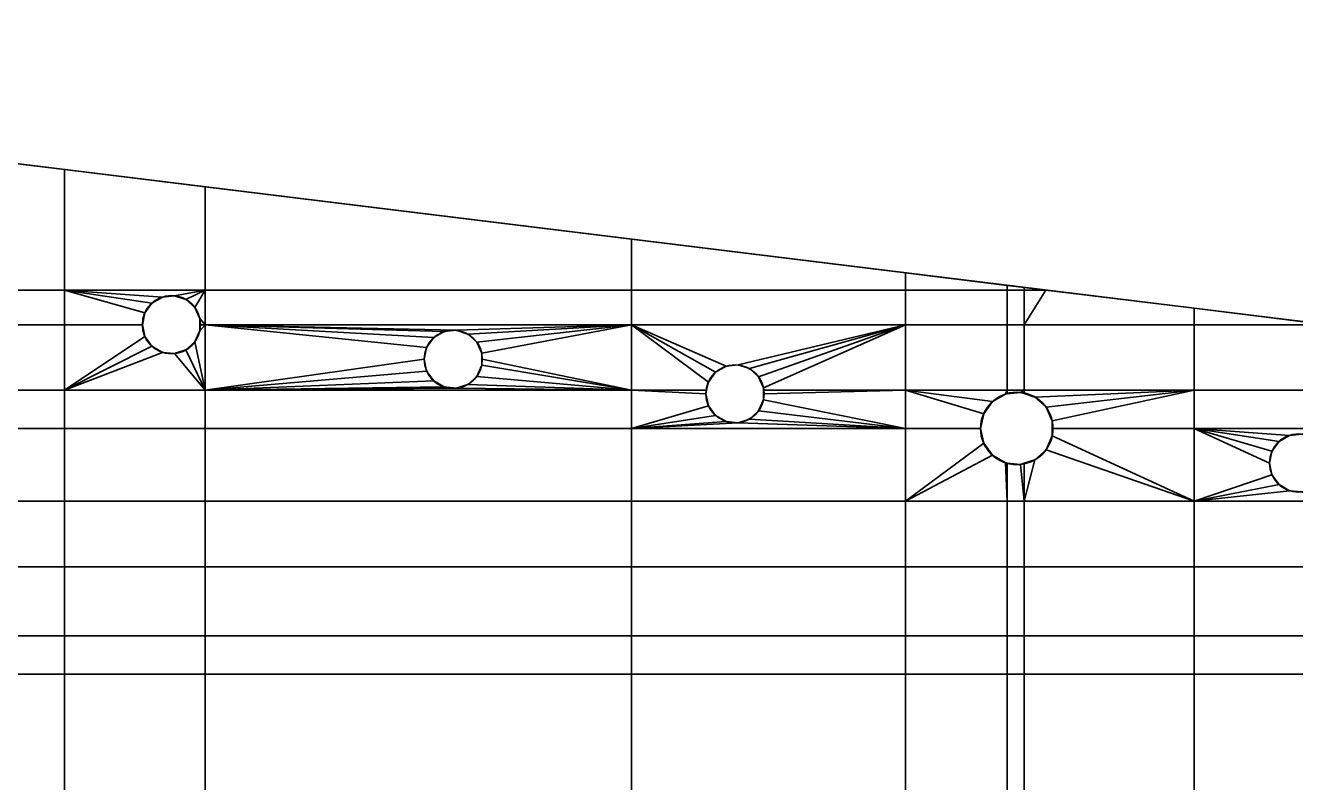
# Model space of a CAD drawing. Header units: millimetres. Extents: x 0 to 430, y 0 to 190.
# Drawn here: x 81.5 to 171, y 136.5 to 189.8 of the extents above; entities that cross this region are included whole.
import ezdxf

# ---------------------------------------------------------------- set-up
doc = ezdxf.new("R2010")
doc.units = ezdxf.units.MM
doc.layers.add('1', color=7, linetype='Continuous', true_color=0xffffff)

# ---------------------------------------------------------------- blocks, each defined once
blk = doc.blocks.new('UG_SURFACE_001')
at = {"layer": '1', "color": 252, "linetype": 'Continuous', "lineweight": 35}
for points in [[(74.371278, 180.868357, 3.5), (74.371278, 171.163097, 3.5), (84.296733, 171.163097, 3.5), (84.296733, 179.649666, 3.5)], [(84.296733, 179.649666, 1.5), (84.296733, 171.163097, 1.5), (74.371278, 171.163097, 1.5), (74.371278, 180.868357, 1.5)], [(74.371278, 180.868357, 3.5), (84.296733, 179.649666, 3.5), (84.296733, 179.649666, 1.5), (74.371278, 180.868357, 1.5)], [(84.296733, 179.649666, 3.5), (84.296733, 171.163097, 3.5), (94.200917, 171.163097, 3.5), (94.200917, 178.433582, 3.5)], [(94.200917, 178.433582, 1.5), (94.200917, 171.163097, 1.5), (84.296733, 171.163097, 1.5), (84.296733, 179.649666, 1.5)], [(84.296733, 179.649666, 3.5), (94.200917, 178.433582, 3.5), (94.200917, 178.433582, 1.5), (84.296733, 179.649666, 1.5)], [(94.200917, 178.433582, 3.5), (94.200917, 171.163097, 3.5), (124.23677, 171.163097, 3.5), (124.23677, 174.745649, 3.5)], [(124.23677, 174.745649, 1.5), (124.23677, 171.163097, 1.5), (94.200917, 171.163097, 1.5), (94.200917, 178.433582, 1.5)], [(94.200917, 178.433582, 3.5), (124.23677, 174.745649, 3.5), (124.23677, 174.745649, 1.5), (94.200917, 178.433582, 1.5)], [(124.23677, 174.745649, 3.5), (124.23677, 171.163097, 3.5), (143.535659, 171.163097, 3.5), (143.535659, 172.376037, 3.5)], [(143.535659, 172.376037, 1.5), (143.535659, 171.163097, 1.5), (124.23677, 171.163097, 1.5), (124.23677, 174.745649, 1.5)], [(124.23677, 174.745649, 3.5), (143.535659, 172.376037, 3.5), (143.535659, 172.376037, 1.5), (124.23677, 174.745649, 1.5)], [(143.535659, 172.376037, 3.5), (143.535659, 171.163097, 3.5), (150.690123, 171.163097, 3.5), (150.690123, 171.497583, 3.5)], [(150.690123, 171.497583, 1.5), (150.690123, 171.163097, 1.5), (143.535659, 171.163097, 1.5), (143.535659, 172.376037, 1.5)], [(143.535659, 172.376037, 3.5), (150.690123, 171.497583, 3.5), (150.690123, 171.497583, 1.5), (143.535659, 172.376037, 1.5)], [(84.296733, 171.163097, 3.5), (74.371278, 171.163097, 3.5), (74.371278, 168.725714, 3.5), (84.296733, 168.725714, 3.5)], [(84.296733, 168.725714, 1.5), (74.371278, 168.725714, 1.5), (74.371278, 171.163097, 1.5), (84.296733, 171.163097, 1.5)], [(84.296733, 171.163097, 3.5), (90.449981, 170.249164, 3.5), (91.188215, 170.675382, 3.5)], [(84.296733, 171.163097, 3.5), (89.94893, 169.559523, 3.5), (90.449981, 170.249164, 3.5)], [(84.296733, 171.163097, 3.5), (84.296733, 168.725714, 3.5), (89.771703, 168.725714, 3.5), (89.94893, 169.559523, 3.5)], [(91.188215, 170.675382, 3.5), (92.035986, 170.764476, 3.5), (94.200917, 171.163097, 3.5), (84.296733, 171.163097, 3.5)], [(84.296733, 171.163097, 1.5), (94.200917, 171.163097, 1.5), (92.035986, 170.764476, 1.5), (91.188215, 170.675382, 1.5)], [(91.188215, 170.675382, 1.5), (90.449981, 170.249164, 1.5), (84.296733, 171.163097, 1.5)], [(90.449981, 170.249164, 1.5), (89.94893, 169.559523, 1.5), (84.296733, 171.163097, 1.5)], [(89.94893, 169.559523, 1.5), (89.771703, 168.725714, 1.5), (84.296733, 168.725714, 1.5), (84.296733, 171.163097, 1.5)], [(94.200917, 171.163097, 3.5), (92.035986, 170.764476, 3.5), (92.846699, 170.501068, 3.5)], [(92.846699, 170.501068, 1.5), (92.035986, 170.764476, 1.5), (94.200917, 171.163097, 1.5)], [(92.846699, 170.501068, 3.5), (93.480185, 169.930667, 3.5), (94.200917, 171.163097, 3.5)], [(94.200917, 171.163097, 1.5), (93.480185, 169.930667, 1.5), (92.846699, 170.501068, 1.5)], [(94.200917, 168.725714, 3.5), (94.200917, 171.163097, 3.5), (93.480185, 169.930667, 3.5), (93.826905, 169.151932, 3.5)], [(93.826905, 169.151932, 1.5), (93.480185, 169.930667, 1.5), (94.200917, 171.163097, 1.5), (94.200917, 168.725714, 1.5)], [(124.23677, 171.163097, 3.5), (94.200917, 171.163097, 3.5), (94.200917, 168.725714, 3.5), (124.23677, 168.725714, 3.5)], [(124.23677, 168.725714, 1.5), (94.200917, 168.725714, 1.5), (94.200917, 171.163097, 1.5), (124.23677, 171.163097, 1.5)], [(143.535659, 171.163097, 3.5), (124.23677, 171.163097, 3.5), (124.23677, 168.725714, 3.5), (143.535659, 168.725714, 3.5)], [(143.535659, 168.725714, 1.5), (124.23677, 168.725714, 1.5), (124.23677, 171.163097, 1.5), (143.535659, 171.163097, 1.5)], [(150.690123, 171.163097, 3.5), (143.535659, 171.163097, 3.5), (143.535659, 168.725714, 3.5), (150.690123, 168.725714, 3.5)], [(150.690123, 168.725714, 1.5), (143.535659, 168.725714, 1.5), (143.535659, 171.163097, 1.5), (150.690123, 171.163097, 1.5)], [(150.690123, 171.497583, 3.5), (150.690123, 171.163097, 3.5), (151.889846, 171.163097, 3.5), (151.889846, 171.350271, 3.5)], [(151.889846, 171.350271, 1.5), (151.889846, 171.163097, 1.5), (150.690123, 171.163097, 1.5), (150.690123, 171.497583, 1.5)], [(150.690123, 171.497583, 3.5), (151.889846, 171.350271, 3.5), (151.889846, 171.350271, 1.5), (150.690123, 171.497583, 1.5)], [(151.889846, 171.163097, 3.5), (150.690123, 171.163097, 3.5), (150.690123, 168.725714, 3.5), (151.889846, 168.725714, 3.5)], [(151.889846, 168.725714, 1.5), (150.690123, 168.725714, 1.5), (150.690123, 171.163097, 1.5), (151.889846, 171.163097, 1.5)], [(151.889846, 171.350271, 3.5), (151.889846, 171.163097, 3.5), (153.414235, 171.163097, 3.5)], [(153.414235, 171.163097, 1.5), (151.889846, 171.163097, 1.5), (151.889846, 171.350271, 1.5)], [(151.889846, 171.350271, 3.5), (153.414235, 171.163097, 3.5), (153.414235, 171.163097, 1.5), (151.889846, 171.350271, 1.5)], [(151.889846, 168.725714, 3.5), (163.865298, 168.725714, 3.5), (163.865298, 169.879869, 3.5), (153.414235, 171.163097, 3.5)], [(153.414235, 171.163097, 3.5), (151.889846, 171.163097, 3.5), (151.889846, 168.725714, 3.5)], [(151.889846, 168.725714, 1.5), (151.889846, 171.163097, 1.5), (153.414235, 171.163097, 1.5)], [(153.414235, 171.163097, 1.5), (163.865298, 169.879869, 1.5), (163.865298, 168.725714, 1.5), (151.889846, 168.725714, 1.5)], [(153.414235, 171.163097, 3.5), (163.865298, 169.879869, 3.5), (163.865298, 169.879869, 1.5), (153.414235, 171.163097, 1.5)], [(90.449981, 170.249164, 1.5), (90.449981, 170.249164, 3.5), (89.94893, 169.559523, 3.5), (89.94893, 169.559523, 1.5)], [(91.188215, 170.675382, 1.5), (91.188215, 170.675382, 3.5), (90.449981, 170.249164, 3.5), (90.449981, 170.249164, 1.5)], [(92.035986, 170.764476, 1.5), (92.035986, 170.764476, 3.5), (91.188215, 170.675382, 3.5), (91.188215, 170.675382, 1.5)], [(92.846699, 170.501068, 1.5), (92.846699, 170.501068, 3.5), (92.035986, 170.764476, 3.5), (92.035986, 170.764476, 1.5)], [(93.480185, 169.930667, 1.5), (93.480185, 169.930667, 3.5), (92.846699, 170.501068, 3.5), (92.846699, 170.501068, 1.5)], [(89.94893, 169.559523, 1.5), (89.94893, 169.559523, 3.5), (89.771703, 168.725714, 3.5), (89.771703, 168.725714, 1.5)], [(93.826905, 169.151932, 1.5), (93.826905, 169.151932, 3.5), (93.480185, 169.930667, 3.5), (93.480185, 169.930667, 1.5)], [(93.826905, 169.151932, 3.5), (93.826905, 168.725714, 3.5), (94.200917, 168.725714, 3.5)], [(94.200917, 168.725714, 1.5), (93.871698, 168.725714, 1.5), (93.826905, 169.151932, 1.5)], [(93.871698, 168.725714, 1.5), (93.826905, 168.725714, 3.5), (93.826905, 169.151932, 3.5)], [(93.826905, 169.151932, 3.5), (93.826905, 169.151932, 1.5), (93.871698, 168.725714, 1.5)], [(163.865298, 169.879869, 3.5), (163.865298, 168.725714, 3.5), (173.265159, 168.725714, 3.5)], [(173.265159, 168.725714, 1.5), (163.865298, 168.725714, 1.5), (163.865298, 169.879869, 1.5)], [(163.865298, 169.879869, 3.5), (173.265159, 168.725714, 3.5), (173.265159, 168.725714, 1.5), (163.865298, 169.879869, 1.5)], [(84.296733, 168.725714, 3.5), (74.371278, 168.725714, 3.5), (74.371278, 164.100945, 3.5), (84.296733, 164.100945, 3.5)], [(84.296733, 164.100945, 1.5), (74.371278, 164.100945, 1.5), (74.371278, 168.725714, 1.5), (84.296733, 168.725714, 1.5)], [(89.94893, 167.891905, 3.5), (89.771703, 168.725714, 3.5), (84.296733, 168.725714, 3.5), (84.296733, 164.100945, 3.5)], [(84.296733, 164.100945, 1.5), (84.296733, 168.725714, 1.5), (89.771703, 168.725714, 1.5), (89.94893, 167.891905, 1.5)], [(89.771703, 168.725714, 1.5), (89.771703, 168.725714, 3.5), (89.94893, 167.891905, 3.5), (89.94893, 167.891905, 1.5)], [(94.200917, 164.100945, 3.5), (94.200917, 168.725714, 3.5), (93.826905, 168.299496, 3.5), (93.480185, 167.520747, 3.5)], [(94.200917, 168.725714, 1.5), (94.200917, 164.100945, 1.5), (93.480185, 167.520747, 1.5), (93.826905, 168.299496, 1.5)], [(93.480185, 167.520747, 1.5), (93.480185, 167.520747, 3.5), (93.826905, 168.299496, 3.5), (93.826905, 168.299496, 1.5)], [(94.200917, 168.725714, 3.5), (93.826905, 168.725714, 3.5), (93.826905, 168.299496, 3.5)], [(93.826905, 168.299496, 1.5), (93.871698, 168.725714, 1.5), (94.200917, 168.725714, 1.5)], [(93.871698, 168.725714, 1.5), (93.826905, 168.299496, 1.5), (93.826905, 168.299496, 3.5)], [(93.826905, 168.299496, 3.5), (93.826905, 168.725714, 3.5), (93.871698, 168.725714, 1.5)], [(94.200917, 168.725714, 3.5), (111.039139, 168.237999, 3.5), (111.886904, 168.327093, 3.5)], [(94.200917, 168.725714, 3.5), (110.300906, 167.811766, 3.5), (111.039139, 168.237999, 3.5)], [(94.200917, 168.725714, 3.5), (109.799854, 167.122141, 3.5), (110.300906, 167.811766, 3.5)], [(109.62262, 166.288331, 3.5), (109.799854, 167.122141, 3.5), (94.200917, 168.725714, 3.5), (94.200917, 164.100945, 3.5)], [(111.886904, 168.327093, 3.5), (124.23677, 168.725714, 3.5), (94.200917, 168.725714, 3.5)], [(94.200917, 168.725714, 1.5), (124.23677, 168.725714, 1.5), (111.886904, 168.327093, 1.5)], [(111.886904, 168.327093, 1.5), (111.039139, 168.237999, 1.5), (94.200917, 168.725714, 1.5)], [(111.039139, 168.237999, 1.5), (110.300906, 167.811766, 1.5), (94.200917, 168.725714, 1.5)], [(110.300906, 167.811766, 1.5), (109.799854, 167.122141, 1.5), (94.200917, 168.725714, 1.5)], [(109.799854, 167.122141, 1.5), (109.62262, 166.288331, 1.5), (94.200917, 164.100945, 1.5), (94.200917, 168.725714, 1.5)], [(111.039139, 168.237999, 1.5), (111.039139, 168.237999, 3.5), (110.300906, 167.811766, 3.5), (110.300906, 167.811766, 1.5)], [(111.886904, 168.327093, 1.5), (111.886904, 168.327093, 3.5), (111.039139, 168.237999, 3.5), (111.039139, 168.237999, 1.5)], [(124.23677, 168.725714, 3.5), (111.886904, 168.327093, 3.5), (112.697624, 168.063685, 3.5)], [(112.697624, 168.063685, 1.5), (111.886904, 168.327093, 1.5), (124.23677, 168.725714, 1.5)], [(112.697624, 168.063685, 1.5), (112.697624, 168.063685, 3.5), (111.886904, 168.327093, 3.5), (111.886904, 168.327093, 1.5)], [(112.697624, 168.063685, 3.5), (113.331109, 167.493284, 3.5), (124.23677, 168.725714, 3.5)], [(124.23677, 168.725714, 1.5), (113.331109, 167.493284, 1.5), (112.697624, 168.063685, 1.5)], [(113.331109, 167.493284, 3.5), (113.677822, 166.714549, 3.5), (124.23677, 168.725714, 3.5)], [(113.677822, 166.714549, 1.5), (113.331109, 167.493284, 1.5), (124.23677, 168.725714, 1.5)], [(124.23677, 164.100945, 3.5), (124.23677, 168.725714, 3.5), (113.677822, 166.714549, 3.5), (113.677822, 165.862113, 3.5)], [(113.722622, 166.288331, 1.5), (113.677822, 166.714549, 1.5), (124.23677, 168.725714, 1.5), (124.23677, 164.100945, 1.5)], [(124.23677, 168.725714, 3.5), (130.151823, 165.374383, 3.5), (130.890056, 165.800601, 3.5)], [(124.23677, 168.725714, 3.5), (124.23677, 164.100945, 3.5), (129.52669, 164.100945, 3.5), (129.650772, 164.684743, 3.5)], [(129.650772, 164.684743, 3.5), (130.151823, 165.374383, 3.5), (124.23677, 168.725714, 3.5)], [(130.890056, 165.800601, 3.5), (131.737828, 165.88971, 3.5), (143.535659, 168.725714, 3.5), (124.23677, 168.725714, 3.5)], [(124.23677, 168.725714, 1.5), (130.151823, 165.374383, 1.5), (129.650772, 164.684743, 1.5)], [(124.23677, 168.725714, 1.5), (143.535659, 168.725714, 1.5), (131.737828, 165.88971, 1.5), (130.890056, 165.800601, 1.5)], [(130.890056, 165.800601, 1.5), (130.151823, 165.374383, 1.5), (124.23677, 168.725714, 1.5)], [(129.650772, 164.684743, 1.5), (129.52669, 164.100945, 1.5), (124.23677, 164.100945, 1.5), (124.23677, 168.725714, 1.5)], [(143.535659, 168.725714, 3.5), (131.737828, 165.88971, 3.5), (132.548541, 165.626287, 3.5)], [(132.548541, 165.626287, 1.5), (131.737828, 165.88971, 1.5), (143.535659, 168.725714, 1.5)], [(132.548541, 165.626287, 3.5), (133.182034, 165.055901, 3.5), (143.535659, 168.725714, 3.5)], [(143.535659, 168.725714, 1.5), (133.182034, 165.055901, 1.5), (132.548541, 165.626287, 1.5)], [(143.535659, 168.725714, 3.5), (133.182034, 165.055901, 3.5), (133.528754, 164.277151, 3.5)], [(133.528754, 164.277151, 1.5), (133.182034, 165.055901, 1.5), (143.535659, 168.725714, 1.5)], [(133.528754, 164.277151, 3.5), (133.528754, 164.100945, 3.5), (143.535659, 164.100945, 3.5), (143.535659, 168.725714, 3.5)], [(143.535659, 168.725714, 1.5), (143.535659, 164.100945, 1.5), (133.547276, 164.100945, 1.5), (133.528754, 164.277151, 1.5)], [(150.690123, 168.725714, 3.5), (143.535659, 168.725714, 3.5), (143.535659, 164.100945, 3.5), (150.690123, 164.100945, 3.5)], [(150.690123, 164.100945, 1.5), (143.535659, 164.100945, 1.5), (143.535659, 168.725714, 1.5), (150.690123, 168.725714, 1.5)], [(151.889846, 168.725714, 3.5), (150.690123, 168.725714, 3.5), (150.690123, 164.100945, 3.5), (151.889846, 164.100945, 3.5)], [(151.889846, 164.100945, 1.5), (150.690123, 164.100945, 1.5), (150.690123, 168.725714, 1.5), (151.889846, 168.725714, 1.5)], [(163.865298, 168.725714, 3.5), (151.889846, 168.725714, 3.5), (151.889846, 164.100945, 3.5), (163.865298, 164.100945, 3.5)], [(163.865298, 164.100945, 1.5), (151.889846, 164.100945, 1.5), (151.889846, 168.725714, 1.5), (163.865298, 168.725714, 1.5)], [(173.265159, 168.725714, 3.5), (163.865298, 168.725714, 3.5), (163.865298, 164.100945, 3.5), (173.519492, 164.100945, 3.5)], [(173.519492, 164.100945, 1.5), (163.865298, 164.100945, 1.5), (163.865298, 168.725714, 1.5), (173.265159, 168.725714, 1.5)], [(90.449981, 167.202264, 3.5), (89.94893, 167.891905, 3.5), (84.296733, 164.100945, 3.5)], [(84.296733, 164.100945, 1.5), (89.94893, 167.891905, 1.5), (90.449981, 167.202264, 1.5)], [(89.94893, 167.891905, 1.5), (89.94893, 167.891905, 3.5), (90.449981, 167.202264, 3.5), (90.449981, 167.202264, 1.5)], [(94.200917, 164.100945, 3.5), (93.480185, 167.520747, 3.5), (92.846699, 166.95036, 3.5)], [(92.846699, 166.95036, 1.5), (93.480185, 167.520747, 1.5), (94.200917, 164.100945, 1.5)], [(92.846699, 166.95036, 1.5), (92.846699, 166.95036, 3.5), (93.480185, 167.520747, 3.5), (93.480185, 167.520747, 1.5)], [(110.300906, 167.811766, 1.5), (110.300906, 167.811766, 3.5), (109.799854, 167.122141, 3.5), (109.799854, 167.122141, 1.5)], [(113.331109, 167.493284, 1.5), (113.331109, 167.493284, 3.5), (112.697624, 168.063685, 3.5), (112.697624, 168.063685, 1.5)], [(113.677822, 166.714549, 1.5), (113.677822, 166.714549, 3.5), (113.331109, 167.493284, 3.5), (113.331109, 167.493284, 1.5)], [(91.188215, 166.776046, 3.5), (90.449981, 167.202264, 3.5), (84.296733, 164.100945, 3.5)], [(84.296733, 164.100945, 1.5), (90.449981, 167.202264, 1.5), (91.188215, 166.776046, 1.5)], [(84.296733, 164.100945, 3.5), (94.200917, 164.100945, 3.5), (92.035986, 166.686937, 3.5), (91.188215, 166.776046, 3.5)], [(91.188215, 166.776046, 1.5), (92.035986, 166.686937, 1.5), (94.200917, 164.100945, 1.5), (84.296733, 164.100945, 1.5)], [(90.449981, 167.202264, 1.5), (90.449981, 167.202264, 3.5), (91.188215, 166.776046, 3.5), (91.188215, 166.776046, 1.5)], [(91.188215, 166.776046, 1.5), (91.188215, 166.776046, 3.5), (92.035986, 166.686937, 3.5), (92.035986, 166.686937, 1.5)], [(92.846699, 166.95036, 3.5), (92.035986, 166.686937, 3.5), (94.200917, 164.100945, 3.5)], [(94.200917, 164.100945, 1.5), (92.035986, 166.686937, 1.5), (92.846699, 166.95036, 1.5)], [(92.035986, 166.686937, 1.5), (92.035986, 166.686937, 3.5), (92.846699, 166.95036, 3.5), (92.846699, 166.95036, 1.5)], [(109.799854, 167.122141, 1.5), (109.799854, 167.122141, 3.5), (109.62262, 166.288331, 3.5), (109.62262, 166.288331, 1.5)], [(113.677822, 166.714549, 3.5), (113.677822, 166.714549, 1.5), (113.722622, 166.288331, 1.5)], [(113.722622, 166.288331, 1.5), (113.677822, 165.862113, 3.5), (113.677822, 166.714549, 3.5)], [(94.200917, 164.100945, 3.5), (109.799854, 165.454522, 3.5), (109.62262, 166.288331, 3.5)], [(94.200917, 164.100945, 1.5), (109.62262, 166.288331, 1.5), (109.799854, 165.454522, 1.5)], [(109.62262, 166.288331, 1.5), (109.62262, 166.288331, 3.5), (109.799854, 165.454522, 3.5), (109.799854, 165.454522, 1.5)], [(124.23677, 164.100945, 3.5), (113.677822, 165.862113, 3.5), (113.331109, 165.083364, 3.5)], [(124.23677, 164.100945, 1.5), (113.331109, 165.083364, 1.5), (113.677822, 165.862113, 1.5)], [(113.331109, 165.083364, 1.5), (113.331109, 165.083364, 3.5), (113.677822, 165.862113, 3.5), (113.677822, 165.862113, 1.5)], [(124.23677, 164.100945, 1.5), (113.677822, 165.862113, 1.5), (113.722622, 166.288331, 1.5)], [(113.722622, 166.288331, 1.5), (113.677822, 165.862113, 1.5), (113.677822, 165.862113, 3.5)], [(130.890056, 165.800601, 1.5), (130.890056, 165.800601, 3.5), (130.151823, 165.374383, 3.5), (130.151823, 165.374383, 1.5)], [(131.737828, 165.88971, 1.5), (131.737828, 165.88971, 3.5), (130.890056, 165.800601, 3.5), (130.890056, 165.800601, 1.5)], [(132.548541, 165.626287, 1.5), (132.548541, 165.626287, 3.5), (131.737828, 165.88971, 3.5), (131.737828, 165.88971, 1.5)], [(133.182034, 165.055901, 1.5), (133.182034, 165.055901, 3.5), (132.548541, 165.626287, 3.5), (132.548541, 165.626287, 1.5)], [(110.300906, 164.764881, 3.5), (109.799854, 165.454522, 3.5), (94.200917, 164.100945, 3.5)], [(94.200917, 164.100945, 1.5), (109.799854, 165.454522, 1.5), (110.300906, 164.764881, 1.5)], [(111.039139, 164.338663, 3.5), (110.300906, 164.764881, 3.5), (94.200917, 164.100945, 3.5)], [(94.200917, 164.100945, 1.5), (110.300906, 164.764881, 1.5), (111.039139, 164.338663, 1.5)], [(109.799854, 165.454522, 1.5), (109.799854, 165.454522, 3.5), (110.300906, 164.764881, 3.5), (110.300906, 164.764881, 1.5)], [(110.300906, 164.764881, 1.5), (110.300906, 164.764881, 3.5), (111.039139, 164.338663, 3.5), (111.039139, 164.338663, 1.5)], [(124.23677, 164.100945, 3.5), (113.331109, 165.083364, 3.5), (112.697624, 164.512977, 3.5)], [(112.697624, 164.512977, 1.5), (113.331109, 165.083364, 1.5), (124.23677, 164.100945, 1.5)], [(112.697624, 164.512977, 1.5), (112.697624, 164.512977, 3.5), (113.331109, 165.083364, 3.5), (113.331109, 165.083364, 1.5)], [(129.52669, 164.100945, 1.5), (129.650772, 164.684743, 1.5), (129.650772, 164.684743, 3.5), (129.52669, 164.100945, 3.5)], [(130.151823, 165.374383, 1.5), (130.151823, 165.374383, 3.5), (129.650772, 164.684743, 3.5), (129.650772, 164.684743, 1.5)], [(133.528754, 164.277151, 1.5), (133.528754, 164.277151, 3.5), (133.182034, 165.055901, 3.5), (133.182034, 165.055901, 1.5)], [(84.296733, 164.100945, 3.5), (74.371278, 164.100945, 3.5), (74.371278, 161.41355, 3.5), (84.296733, 161.41355, 3.5)], [(84.296733, 161.41355, 1.5), (74.371278, 161.41355, 1.5), (74.371278, 164.100945, 1.5), (84.296733, 164.100945, 1.5)], [(94.200917, 164.100945, 3.5), (84.296733, 164.100945, 3.5), (84.296733, 161.41355, 3.5), (94.200917, 161.41355, 3.5)], [(94.200917, 161.41355, 1.5), (84.296733, 161.41355, 1.5), (84.296733, 164.100945, 1.5), (94.200917, 164.100945, 1.5)], [(111.886904, 164.249554, 3.5), (111.039139, 164.338663, 3.5), (94.200917, 164.100945, 3.5)], [(94.200917, 164.100945, 1.5), (111.039139, 164.338663, 1.5), (111.886904, 164.249554, 1.5)], [(94.200917, 164.100945, 3.5), (124.23677, 164.100945, 3.5), (111.886904, 164.249554, 3.5)], [(111.886904, 164.249554, 1.5), (124.23677, 164.100945, 1.5), (94.200917, 164.100945, 1.5)], [(124.23677, 164.100945, 3.5), (94.200917, 164.100945, 3.5), (94.200917, 161.41355, 3.5), (124.23677, 161.41355, 3.5)], [(124.23677, 161.41355, 1.5), (94.200917, 161.41355, 1.5), (94.200917, 164.100945, 1.5), (124.23677, 164.100945, 1.5)], [(111.039139, 164.338663, 1.5), (111.039139, 164.338663, 3.5), (111.886904, 164.249554, 3.5), (111.886904, 164.249554, 1.5)], [(112.697624, 164.512977, 3.5), (111.886904, 164.249554, 3.5), (124.23677, 164.100945, 3.5)], [(124.23677, 164.100945, 1.5), (111.886904, 164.249554, 1.5), (112.697624, 164.512977, 1.5)], [(111.886904, 164.249554, 1.5), (111.886904, 164.249554, 3.5), (112.697624, 164.512977, 3.5), (112.697624, 164.512977, 1.5)], [(124.23677, 164.100945, 3.5), (124.23677, 161.41355, 3.5), (129.650772, 163.017124, 3.5), (129.473552, 163.850933, 3.5)], [(129.473552, 163.850933, 3.5), (129.52669, 164.100945, 3.5), (124.23677, 164.100945, 3.5)], [(124.23677, 164.100945, 1.5), (129.52669, 164.100945, 1.5), (129.473552, 163.850933, 1.5)], [(129.473552, 163.850933, 1.5), (129.650772, 163.017124, 1.5), (124.23677, 161.41355, 1.5), (124.23677, 164.100945, 1.5)], [(129.52669, 164.100945, 3.5), (129.473552, 163.850933, 3.5), (129.473552, 163.850933, 1.5), (129.52669, 164.100945, 1.5)], [(129.473552, 163.850933, 1.5), (129.473552, 163.850933, 3.5), (129.650772, 163.017124, 3.5), (129.650772, 163.017124, 1.5)], [(133.547276, 164.100945, 1.5), (133.528754, 164.100945, 3.5), (133.528754, 164.277151, 3.5)], [(133.528754, 164.277151, 3.5), (133.528754, 164.277151, 1.5), (133.547276, 164.100945, 1.5)], [(143.535659, 161.41355, 3.5), (143.535659, 164.100945, 3.5), (133.528754, 164.100945, 3.5), (133.528754, 163.424715, 3.5)], [(143.535659, 164.100945, 1.5), (143.535659, 161.41355, 1.5), (133.528754, 163.424715, 1.5), (133.573547, 163.850933, 1.5)], [(133.528754, 163.424715, 3.5), (133.528754, 164.100945, 3.5), (133.573547, 163.850933, 1.5)], [(133.528754, 164.100945, 3.5), (133.547276, 164.100945, 1.5), (133.573547, 163.850933, 1.5)], [(133.573547, 163.850933, 1.5), (133.528754, 163.424715, 1.5), (133.528754, 163.424715, 3.5)], [(133.573547, 163.850933, 1.5), (133.547276, 164.100945, 1.5), (143.535659, 164.100945, 1.5)], [(150.690123, 164.100945, 3.5), (143.535659, 164.100945, 3.5), (149.668187, 163.308576, 3.5), (150.586471, 163.838744, 3.5)], [(143.535659, 164.100945, 3.5), (149.044931, 162.450731, 3.5), (149.668187, 163.308576, 3.5)], [(143.535659, 164.100945, 3.5), (143.535659, 161.41355, 3.5), (148.824468, 161.41355, 3.5), (149.044931, 162.450731, 3.5)], [(150.586471, 163.838744, 1.5), (149.668187, 163.308576, 1.5), (143.535659, 164.100945, 1.5), (150.690123, 164.100945, 1.5)], [(149.668187, 163.308576, 1.5), (149.044931, 162.450731, 1.5), (143.535659, 164.100945, 1.5)], [(149.044931, 162.450731, 1.5), (148.824468, 161.41355, 1.5), (143.535659, 161.41355, 1.5), (143.535659, 164.100945, 1.5)], [(150.586471, 163.838744, 1.5), (150.586471, 163.838744, 3.5), (149.668187, 163.308576, 3.5), (149.668187, 163.308576, 1.5)], [(150.586471, 163.838744, 3.5), (150.690123, 163.849637, 3.5), (150.690123, 164.100945, 3.5)], [(150.690123, 164.100945, 1.5), (150.690123, 163.849637, 1.5), (150.586471, 163.838744, 1.5)], [(150.690123, 163.849637, 3.5), (150.586471, 163.838744, 3.5), (150.586471, 163.838744, 1.5), (150.690123, 163.849637, 1.5)], [(151.889846, 164.100945, 3.5), (150.690123, 164.100945, 3.5), (150.690123, 163.849637, 3.5), (151.641011, 163.949579, 3.5)], [(151.641011, 163.949579, 1.5), (150.690123, 163.849637, 1.5), (150.690123, 164.100945, 1.5), (151.889846, 164.100945, 1.5)], [(150.690123, 163.849637, 1.5), (151.641011, 163.949579, 1.5), (151.641011, 163.949579, 3.5), (150.690123, 163.849637, 3.5)], [(151.641011, 163.949579, 3.5), (151.889846, 163.86874, 3.5), (151.889846, 164.100945, 3.5)], [(151.889846, 164.100945, 1.5), (151.889846, 163.86874, 1.5), (151.641011, 163.949579, 1.5)], [(151.889846, 163.86874, 3.5), (151.641011, 163.949579, 3.5), (151.641011, 163.949579, 1.5), (151.889846, 163.86874, 1.5)], [(163.865298, 164.100945, 3.5), (151.889846, 164.100945, 3.5), (151.889846, 163.86874, 3.5), (152.649462, 163.621917, 3.5)], [(152.649462, 163.621917, 1.5), (151.889846, 163.86874, 1.5), (151.889846, 164.100945, 1.5), (163.865298, 164.100945, 1.5)], [(151.889846, 163.86874, 1.5), (152.649462, 163.621917, 1.5), (152.649462, 163.621917, 3.5), (151.889846, 163.86874, 3.5)], [(152.649462, 163.621917, 3.5), (153.437465, 162.912399, 3.5), (163.865298, 164.100945, 3.5)], [(163.865298, 164.100945, 1.5), (153.437465, 162.912399, 1.5), (152.649462, 163.621917, 1.5)], [(163.865298, 164.100945, 3.5), (153.437465, 162.912399, 3.5), (153.86875, 161.943734, 3.5)], [(153.86875, 161.943734, 1.5), (153.437465, 162.912399, 1.5), (163.865298, 164.100945, 1.5)], [(153.86875, 161.943734, 3.5), (153.86875, 161.41355, 3.5), (163.865298, 161.41355, 3.5), (163.865298, 164.100945, 3.5)], [(163.865298, 164.100945, 1.5), (163.865298, 161.41355, 1.5), (153.924465, 161.41355, 1.5), (153.86875, 161.943734, 1.5)], [(173.519492, 164.100945, 3.5), (163.865298, 164.100945, 3.5), (163.865298, 161.41355, 3.5), (173.519492, 161.41355, 3.5)], [(173.519492, 161.41355, 1.5), (163.865298, 161.41355, 1.5), (163.865298, 164.100945, 1.5), (173.519492, 164.100945, 1.5)], [(130.151823, 162.327498, 3.5), (129.650772, 163.017124, 3.5), (124.23677, 161.41355, 3.5)], [(124.23677, 161.41355, 1.5), (129.650772, 163.017124, 1.5), (130.151823, 162.327498, 1.5)], [(129.650772, 163.017124, 1.5), (129.650772, 163.017124, 3.5), (130.151823, 162.327498, 3.5), (130.151823, 162.327498, 1.5)], [(133.528754, 163.424715, 3.5), (133.182034, 162.645981, 3.5), (143.535659, 161.41355, 3.5)], [(143.535659, 161.41355, 1.5), (133.182034, 162.645981, 1.5), (133.528754, 163.424715, 1.5)], [(133.182034, 162.645981, 1.5), (133.182034, 162.645981, 3.5), (133.528754, 163.424715, 3.5), (133.528754, 163.424715, 1.5)], [(149.668187, 163.308576, 1.5), (149.668187, 163.308576, 3.5), (149.044931, 162.450731, 3.5), (149.044931, 162.450731, 1.5)], [(153.437465, 162.912399, 1.5), (153.437465, 162.912399, 3.5), (152.649462, 163.621917, 3.5), (152.649462, 163.621917, 1.5)], [(153.86875, 161.943734, 1.5), (153.86875, 161.943734, 3.5), (153.437465, 162.912399, 3.5), (153.437465, 162.912399, 1.5)], [(130.890056, 161.90128, 3.5), (130.151823, 162.327498, 3.5), (124.23677, 161.41355, 3.5)], [(124.23677, 161.41355, 1.5), (130.151823, 162.327498, 1.5), (130.890056, 161.90128, 1.5)], [(130.151823, 162.327498, 1.5), (130.151823, 162.327498, 3.5), (130.890056, 161.90128, 3.5), (130.890056, 161.90128, 1.5)], [(132.548541, 162.075594, 3.5), (131.737828, 161.812171, 3.5), (143.535659, 161.41355, 3.5)], [(143.535659, 161.41355, 1.5), (131.737828, 161.812171, 1.5), (132.548541, 162.075594, 1.5)], [(131.737828, 161.812171, 1.5), (131.737828, 161.812171, 3.5), (132.548541, 162.075594, 3.5), (132.548541, 162.075594, 1.5)], [(143.535659, 161.41355, 3.5), (133.182034, 162.645981, 3.5), (132.548541, 162.075594, 3.5)], [(132.548541, 162.075594, 1.5), (133.182034, 162.645981, 1.5), (143.535659, 161.41355, 1.5)], [(132.548541, 162.075594, 1.5), (132.548541, 162.075594, 3.5), (133.182034, 162.645981, 3.5), (133.182034, 162.645981, 1.5)], [(149.044931, 162.450731, 1.5), (149.044931, 162.450731, 3.5), (148.824468, 161.41355, 3.5), (148.824468, 161.41355, 1.5)], [(84.296733, 161.41355, 3.5), (74.371278, 161.41355, 3.5), (74.371278, 156.288326, 3.5), (84.296733, 156.288326, 3.5)], [(84.296733, 156.288326, 1.5), (74.371278, 156.288326, 1.5), (74.371278, 161.41355, 1.5), (84.296733, 161.41355, 1.5)], [(94.200917, 161.41355, 3.5), (84.296733, 161.41355, 3.5), (84.296733, 156.288326, 3.5), (94.200917, 156.288326, 3.5)], [(94.200917, 156.288326, 1.5), (84.296733, 156.288326, 1.5), (84.296733, 161.41355, 1.5), (94.200917, 161.41355, 1.5)], [(124.23677, 161.41355, 3.5), (94.200917, 161.41355, 3.5), (94.200917, 156.288326, 3.5), (124.23677, 156.288326, 3.5)], [(124.23677, 156.288326, 1.5), (94.200917, 156.288326, 1.5), (94.200917, 161.41355, 1.5), (124.23677, 161.41355, 1.5)], [(131.737828, 161.812171, 3.5), (130.890056, 161.90128, 3.5), (124.23677, 161.41355, 3.5)], [(124.23677, 161.41355, 1.5), (130.890056, 161.90128, 1.5), (131.737828, 161.812171, 1.5)], [(124.23677, 161.41355, 3.5), (143.535659, 161.41355, 3.5), (131.737828, 161.812171, 3.5)], [(131.737828, 161.812171, 1.5), (143.535659, 161.41355, 1.5), (124.23677, 161.41355, 1.5)], [(143.535659, 161.41355, 3.5), (124.23677, 161.41355, 3.5), (124.23677, 156.288326, 3.5), (143.535659, 156.288326, 3.5)], [(143.535659, 156.288326, 1.5), (124.23677, 156.288326, 1.5), (124.23677, 161.41355, 1.5), (143.535659, 161.41355, 1.5)], [(130.890056, 161.90128, 1.5), (130.890056, 161.90128, 3.5), (131.737828, 161.812171, 3.5), (131.737828, 161.812171, 1.5)], [(149.044931, 160.37637, 3.5), (148.824468, 161.41355, 3.5), (143.535659, 161.41355, 3.5), (143.535659, 156.288326, 3.5)], [(143.535659, 156.288326, 1.5), (143.535659, 161.41355, 1.5), (148.824468, 161.41355, 1.5), (149.044931, 160.37637, 1.5)], [(148.824468, 161.41355, 1.5), (148.824468, 161.41355, 3.5), (149.044931, 160.37637, 3.5), (149.044931, 160.37637, 1.5)], [(153.924465, 161.41355, 1.5), (153.86875, 161.41355, 3.5), (153.86875, 161.943734, 3.5)], [(153.86875, 161.943734, 3.5), (153.86875, 161.943734, 1.5), (153.924465, 161.41355, 1.5)], [(163.865298, 156.288326, 3.5), (163.865298, 161.41355, 3.5), (153.86875, 161.41355, 3.5), (153.86875, 160.883382, 3.5)], [(153.86875, 160.883382, 1.5), (153.924465, 161.41355, 1.5), (163.865298, 161.41355, 1.5), (163.865298, 156.288326, 1.5)], [(153.924465, 161.41355, 1.5), (153.86875, 160.883382, 1.5), (153.86875, 160.883382, 3.5)], [(153.86875, 160.883382, 3.5), (153.86875, 161.41355, 3.5), (153.924465, 161.41355, 1.5)], [(163.865298, 161.41355, 3.5), (169.853672, 160.499617, 3.5), (170.591906, 160.925835, 3.5)], [(163.865298, 161.41355, 3.5), (169.352621, 159.809977, 3.5), (169.853672, 160.499617, 3.5)], [(163.865298, 161.41355, 3.5), (163.865298, 156.288326, 3.5), (169.352621, 158.142358, 3.5), (169.175386, 158.976167, 3.5)], [(169.175386, 158.976167, 3.5), (169.352621, 159.809977, 3.5), (163.865298, 161.41355, 3.5)], [(170.591906, 160.925835, 3.5), (171.439677, 161.014929, 3.5), (173.519492, 161.41355, 3.5), (163.865298, 161.41355, 3.5)], [(163.865298, 161.41355, 1.5), (173.519492, 161.41355, 1.5), (171.439677, 161.014929, 1.5), (170.591906, 160.925835, 1.5)], [(170.591906, 160.925835, 1.5), (169.853672, 160.499617, 1.5), (163.865298, 161.41355, 1.5)], [(169.853672, 160.499617, 1.5), (169.352621, 159.809977, 1.5), (163.865298, 161.41355, 1.5)], [(163.865298, 156.288326, 1.5), (163.865298, 161.41355, 1.5), (169.175386, 158.976167, 1.5), (169.352621, 158.142358, 1.5)], [(169.352621, 159.809977, 1.5), (169.175386, 158.976167, 1.5), (163.865298, 161.41355, 1.5)], [(149.668187, 159.51854, 3.5), (149.044931, 160.37637, 3.5), (143.535659, 156.288326, 3.5)], [(143.535659, 156.288326, 1.5), (149.044931, 160.37637, 1.5), (149.668187, 159.51854, 1.5)], [(149.044931, 160.37637, 1.5), (149.044931, 160.37637, 3.5), (149.668187, 159.51854, 3.5), (149.668187, 159.51854, 1.5)], [(153.86875, 160.883382, 3.5), (153.437465, 159.914702, 3.5), (163.865298, 156.288326, 3.5)], [(163.865298, 156.288326, 1.5), (153.437465, 159.914702, 1.5), (153.86875, 160.883382, 1.5)], [(153.437465, 159.914702, 1.5), (153.437465, 159.914702, 3.5), (153.86875, 160.883382, 3.5), (153.86875, 160.883382, 1.5)], [(169.853672, 160.499617, 1.5), (169.853672, 160.499617, 3.5), (169.352621, 159.809977, 3.5), (169.352621, 159.809977, 1.5)], [(170.591906, 160.925835, 1.5), (170.591906, 160.925835, 3.5), (169.853672, 160.499617, 3.5), (169.853672, 160.499617, 1.5)], [(171.439677, 161.014929, 1.5), (171.439677, 161.014929, 3.5), (170.591906, 160.925835, 3.5), (170.591906, 160.925835, 1.5)], [(150.586471, 158.988357, 3.5), (149.668187, 159.51854, 3.5), (143.535659, 156.288326, 3.5), (150.690123, 156.288326, 3.5)], [(150.690123, 156.288326, 1.5), (143.535659, 156.288326, 1.5), (149.668187, 159.51854, 1.5), (150.586471, 158.988357, 1.5)], [(149.668187, 159.51854, 1.5), (149.668187, 159.51854, 3.5), (150.586471, 158.988357, 3.5), (150.586471, 158.988357, 1.5)], [(151.889846, 156.288326, 3.5), (163.865298, 156.288326, 3.5), (153.437465, 159.914702, 3.5), (152.649462, 159.205183, 3.5)], [(152.649462, 159.205183, 1.5), (153.437465, 159.914702, 1.5), (163.865298, 156.288326, 1.5), (151.889846, 156.288326, 1.5)], [(152.649462, 159.205183, 1.5), (152.649462, 159.205183, 3.5), (153.437465, 159.914702, 3.5), (153.437465, 159.914702, 1.5)], [(169.352621, 159.809977, 1.5), (169.352621, 159.809977, 3.5), (169.175386, 158.976167, 3.5), (169.175386, 158.976167, 1.5)], [(150.690123, 156.288326, 3.5), (150.690123, 158.977464, 3.5), (150.586471, 158.988357, 3.5)], [(150.586471, 158.988357, 1.5), (150.690123, 158.977464, 1.5), (150.690123, 156.288326, 1.5)], [(150.690123, 158.977464, 1.5), (150.586471, 158.988357, 1.5), (150.586471, 158.988357, 3.5), (150.690123, 158.977464, 3.5)], [(151.641011, 158.877522, 3.5), (150.690123, 158.977464, 3.5), (150.690123, 156.288326, 3.5), (151.889846, 156.288326, 3.5)], [(151.889846, 156.288326, 1.5), (150.690123, 156.288326, 1.5), (150.690123, 158.977464, 1.5), (151.641011, 158.877522, 1.5)], [(150.690123, 158.977464, 3.5), (151.641011, 158.877522, 3.5), (151.641011, 158.877522, 1.5), (150.690123, 158.977464, 1.5)], [(151.889846, 156.288326, 3.5), (151.889846, 158.958375, 3.5), (151.641011, 158.877522, 3.5)], [(151.641011, 158.877522, 1.5), (151.889846, 158.958375, 1.5), (151.889846, 156.288326, 1.5)], [(151.889846, 158.958375, 1.5), (151.641011, 158.877522, 1.5), (151.641011, 158.877522, 3.5), (151.889846, 158.958375, 3.5)], [(152.649462, 159.205183, 3.5), (151.889846, 158.958375, 3.5), (151.889846, 156.288326, 3.5)], [(151.889846, 156.288326, 1.5), (151.889846, 158.958375, 1.5), (152.649462, 159.205183, 1.5)], [(151.889846, 158.958375, 3.5), (152.649462, 159.205183, 3.5), (152.649462, 159.205183, 1.5), (151.889846, 158.958375, 1.5)], [(169.175386, 158.976167, 1.5), (169.175386, 158.976167, 3.5), (169.352621, 158.142358, 3.5), (169.352621, 158.142358, 1.5)], [(169.853672, 157.452717, 3.5), (169.352621, 158.142358, 3.5), (163.865298, 156.288326, 3.5)], [(163.865298, 156.288326, 1.5), (169.352621, 158.142358, 1.5), (169.853672, 157.452717, 1.5)], [(169.352621, 158.142358, 1.5), (169.352621, 158.142358, 3.5), (169.853672, 157.452717, 3.5), (169.853672, 157.452717, 1.5)], [(170.591906, 157.0265, 3.5), (169.853672, 157.452717, 3.5), (163.865298, 156.288326, 3.5)], [(163.865298, 156.288326, 1.5), (169.853672, 157.452717, 1.5), (170.591906, 157.0265, 1.5)], [(163.865298, 156.288326, 3.5), (173.519492, 156.288326, 3.5), (171.439677, 156.937391, 3.5), (170.591906, 157.0265, 3.5)], [(170.591906, 157.0265, 1.5), (171.439677, 156.937391, 1.5), (173.519492, 156.288326, 1.5), (163.865298, 156.288326, 1.5)], [(169.853672, 157.452717, 1.5), (169.853672, 157.452717, 3.5), (170.591906, 157.0265, 3.5), (170.591906, 157.0265, 1.5)], [(170.591906, 157.0265, 1.5), (170.591906, 157.0265, 3.5), (171.439677, 156.937391, 3.5), (171.439677, 156.937391, 1.5)], [(84.296733, 156.288326, 3.5), (74.371278, 156.288326, 3.5), (74.371278, 151.664004, 3.5), (84.296733, 151.664004, 3.5)], [(84.296733, 151.664004, 1.5), (74.371278, 151.664004, 1.5), (74.371278, 156.288326, 1.5), (84.296733, 156.288326, 1.5)], [(94.200917, 156.288326, 3.5), (84.296733, 156.288326, 3.5), (84.296733, 151.664004, 3.5), (94.200917, 151.664004, 3.5)], [(94.200917, 151.664004, 1.5), (84.296733, 151.664004, 1.5), (84.296733, 156.288326, 1.5), (94.200917, 156.288326, 1.5)], [(124.23677, 156.288326, 3.5), (94.200917, 156.288326, 3.5), (94.200917, 151.664004, 3.5), (124.23677, 151.664004, 3.5)], [(124.23677, 151.664004, 1.5), (94.200917, 151.664004, 1.5), (94.200917, 156.288326, 1.5), (124.23677, 156.288326, 1.5)], [(143.535659, 156.288326, 3.5), (124.23677, 156.288326, 3.5), (124.23677, 151.664004, 3.5), (143.535659, 151.664004, 3.5)], [(143.535659, 151.664004, 1.5), (124.23677, 151.664004, 1.5), (124.23677, 156.288326, 1.5), (143.535659, 156.288326, 1.5)], [(150.690123, 156.288326, 3.5), (143.535659, 156.288326, 3.5), (143.535659, 151.664004, 3.5), (150.690123, 151.664004, 3.5)], [(150.690123, 151.664004, 1.5), (143.535659, 151.664004, 1.5), (143.535659, 156.288326, 1.5), (150.690123, 156.288326, 1.5)], [(151.889846, 156.288326, 3.5), (150.690123, 156.288326, 3.5), (150.690123, 151.664004, 3.5), (151.889846, 151.664004, 3.5)], [(151.889846, 151.664004, 1.5), (150.690123, 151.664004, 1.5), (150.690123, 156.288326, 1.5), (151.889846, 156.288326, 1.5)], [(163.865298, 156.288326, 3.5), (151.889846, 156.288326, 3.5), (151.889846, 151.664004, 3.5), (163.865298, 151.664004, 3.5)], [(163.865298, 151.664004, 1.5), (151.889846, 151.664004, 1.5), (151.889846, 156.288326, 1.5), (163.865298, 156.288326, 1.5)], [(173.519492, 156.288326, 3.5), (163.865298, 156.288326, 3.5), (163.865298, 151.664004, 3.5), (173.519492, 151.664004, 3.5)], [(173.519492, 151.664004, 1.5), (163.865298, 151.664004, 1.5), (163.865298, 156.288326, 1.5), (173.519492, 156.288326, 1.5)], [(84.296733, 151.664004, 3.5), (74.371278, 151.664004, 3.5), (74.371278, 146.789238, 3.5), (84.296733, 146.789238, 3.5)], [(84.296733, 146.789238, 1.5), (74.371278, 146.789238, 1.5), (74.371278, 151.664004, 1.5), (84.296733, 151.664004, 1.5)], [(94.200917, 151.664004, 3.5), (84.296733, 151.664004, 3.5), (84.296733, 146.789238, 3.5), (94.200917, 146.789238, 3.5)], [(94.200917, 146.789238, 1.5), (84.296733, 146.789238, 1.5), (84.296733, 151.664004, 1.5), (94.200917, 151.664004, 1.5)], [(124.23677, 151.664004, 3.5), (94.200917, 151.664004, 3.5), (94.200917, 146.789238, 3.5), (124.23677, 146.789238, 3.5)], [(124.23677, 146.789238, 1.5), (94.200917, 146.789238, 1.5), (94.200917, 151.664004, 1.5), (124.23677, 151.664004, 1.5)], [(143.535659, 151.664004, 3.5), (124.23677, 151.664004, 3.5), (124.23677, 146.789238, 3.5), (143.535659, 146.789238, 3.5)], [(143.535659, 146.789238, 1.5), (124.23677, 146.789238, 1.5), (124.23677, 151.664004, 1.5), (143.535659, 151.664004, 1.5)], [(150.690123, 151.664004, 3.5), (143.535659, 151.664004, 3.5), (143.535659, 146.789238, 3.5), (150.690123, 146.789238, 3.5)], [(150.690123, 146.789238, 1.5), (143.535659, 146.789238, 1.5), (143.535659, 151.664004, 1.5), (150.690123, 151.664004, 1.5)], [(151.889846, 151.664004, 3.5), (150.690123, 151.664004, 3.5), (150.690123, 146.789238, 3.5), (151.889846, 146.789238, 3.5)], [(151.889846, 146.789238, 1.5), (150.690123, 146.789238, 1.5), (150.690123, 151.664004, 1.5), (151.889846, 151.664004, 1.5)], [(163.865298, 151.664004, 3.5), (151.889846, 151.664004, 3.5), (151.889846, 146.789238, 3.5), (163.865298, 146.789238, 3.5)], [(163.865298, 146.789238, 1.5), (151.889846, 146.789238, 1.5), (151.889846, 151.664004, 1.5), (163.865298, 151.664004, 1.5)], [(173.519492, 151.664004, 3.5), (163.865298, 151.664004, 3.5), (163.865298, 146.789238, 3.5), (173.519492, 146.789238, 3.5)], [(173.519492, 146.789238, 1.5), (163.865298, 146.789238, 1.5), (163.865298, 151.664004, 1.5), (173.519492, 151.664004, 1.5)], [(84.296733, 146.789238, 3.5), (74.371278, 146.789238, 3.5), (74.371278, 144.101843, 3.5), (84.296733, 144.101843, 3.5)], [(84.296733, 144.101843, 1.5), (74.371278, 144.101843, 1.5), (74.371278, 146.789238, 1.5), (84.296733, 146.789238, 1.5)], [(94.200917, 146.789238, 3.5), (84.296733, 146.789238, 3.5), (84.296733, 144.101843, 3.5), (94.200917, 144.101843, 3.5)], [(94.200917, 144.101843, 1.5), (84.296733, 144.101843, 1.5), (84.296733, 146.789238, 1.5), (94.200917, 146.789238, 1.5)], [(124.23677, 146.789238, 3.5), (94.200917, 146.789238, 3.5), (94.200917, 144.101843, 3.5), (124.23677, 144.101843, 3.5)], [(124.23677, 144.101843, 1.5), (94.200917, 144.101843, 1.5), (94.200917, 146.789238, 1.5), (124.23677, 146.789238, 1.5)], [(143.535659, 146.789238, 3.5), (124.23677, 146.789238, 3.5), (124.23677, 144.101843, 3.5), (143.535659, 144.101843, 3.5)], [(143.535659, 144.101843, 1.5), (124.23677, 144.101843, 1.5), (124.23677, 146.789238, 1.5), (143.535659, 146.789238, 1.5)], [(150.690123, 146.789238, 3.5), (143.535659, 146.789238, 3.5), (143.535659, 144.101843, 3.5), (150.690123, 144.101843, 3.5)], [(150.690123, 144.101843, 1.5), (143.535659, 144.101843, 1.5), (143.535659, 146.789238, 1.5), (150.690123, 146.789238, 1.5)], [(151.889846, 146.789238, 3.5), (150.690123, 146.789238, 3.5), (150.690123, 144.101843, 3.5), (151.889846, 144.101843, 3.5)], [(151.889846, 144.101843, 1.5), (150.690123, 144.101843, 1.5), (150.690123, 146.789238, 1.5), (151.889846, 146.789238, 1.5)], [(163.865298, 146.789238, 3.5), (151.889846, 146.789238, 3.5), (151.889846, 144.101843, 3.5), (163.865298, 144.101843, 3.5)], [(163.865298, 144.101843, 1.5), (151.889846, 144.101843, 1.5), (151.889846, 146.789238, 1.5), (163.865298, 146.789238, 1.5)], [(173.519492, 146.789238, 3.5), (163.865298, 146.789238, 3.5), (163.865298, 144.101843, 3.5), (173.519492, 144.101843, 3.5)], [(173.519492, 144.101843, 1.5), (163.865298, 144.101843, 1.5), (163.865298, 146.789238, 1.5), (173.519492, 146.789238, 1.5)], [(84.296733, 144.101843, 3.5), (74.371278, 144.101843, 3.5), (74.371278, 135.707468, 3.5), (84.296733, 135.707468, 3.5)], [(84.296733, 135.707468, 1.5), (74.371278, 135.707468, 1.5), (74.371278, 144.101843, 1.5), (84.296733, 144.101843, 1.5)], [(94.200917, 144.101843, 3.5), (84.296733, 144.101843, 3.5), (84.296733, 135.707468, 3.5), (94.200917, 135.707468, 3.5)], [(94.200917, 135.707468, 1.5), (84.296733, 135.707468, 1.5), (84.296733, 144.101843, 1.5), (94.200917, 144.101843, 1.5)], [(124.23677, 144.101843, 3.5), (94.200917, 144.101843, 3.5), (94.200917, 135.707468, 3.5), (124.23677, 135.707468, 3.5)], [(124.23677, 135.707468, 1.5), (94.200917, 135.707468, 1.5), (94.200917, 144.101843, 1.5), (124.23677, 144.101843, 1.5)], [(143.535659, 144.101843, 3.5), (124.23677, 144.101843, 3.5), (124.23677, 135.707468, 3.5), (143.535659, 135.707468, 3.5)], [(143.535659, 135.707468, 1.5), (124.23677, 135.707468, 1.5), (124.23677, 144.101843, 1.5), (143.535659, 144.101843, 1.5)], [(150.690123, 144.101843, 3.5), (143.535659, 144.101843, 3.5), (143.535659, 135.707468, 3.5), (150.690123, 135.707468, 3.5)], [(150.690123, 135.707468, 1.5), (143.535659, 135.707468, 1.5), (143.535659, 144.101843, 1.5), (150.690123, 144.101843, 1.5)], [(151.889846, 144.101843, 3.5), (150.690123, 144.101843, 3.5), (150.690123, 135.707468, 3.5), (151.889846, 135.707468, 3.5)], [(151.889846, 135.707468, 1.5), (150.690123, 135.707468, 1.5), (150.690123, 144.101843, 1.5), (151.889846, 144.101843, 1.5)], [(163.865298, 144.101843, 3.5), (151.889846, 144.101843, 3.5), (151.889846, 135.707468, 3.5), (163.865298, 135.707468, 3.5)], [(163.865298, 135.707468, 1.5), (151.889846, 135.707468, 1.5), (151.889846, 144.101843, 1.5), (163.865298, 144.101843, 1.5)], [(173.519492, 144.101843, 3.5), (163.865298, 144.101843, 3.5), (163.865298, 135.707468, 3.5), (173.519492, 135.707468, 3.5)], [(173.519492, 135.707468, 1.5), (163.865298, 135.707468, 1.5), (163.865298, 144.101843, 1.5), (173.519492, 144.101843, 1.5)]]:
    blk.add_3dface(points, dxfattribs=at)

msp = doc.modelspace()

# ---------------------------------------------------------------- linework, layer by layer
at = {"layer": '1', "color": 252, "linetype": 'Continuous', "lineweight": 35}
for p, q in [((430, 137.202639, 1.5), (1.5, 189.815823, 1.5)), ((430, 137.202639, 3.5), (1.5, 189.815823, 3.5))]:
    msp.add_line(p, q, dxfattribs=at)
at = {"layer": '1', "color": 252, "linetype": 'Continuous', "lineweight": 35, "extrusion": (0, 0, -1)}
for centre, radius in [((-91.8217, 168.725713, -3.5), 2.05), ((-111.672623, 166.288326, -3.5), 2.05), ((-131.523546, 163.850939, -3.5), 2.05), ((-151.374469, 161.413552, -3.5), 2.55), ((-171.225392, 158.976165, -3.5), 2.05)]:
    msp.add_circle(centre, radius, dxfattribs=at)
at = {"layer": '1', "color": 252, "linetype": 'Continuous', "lineweight": 35}
for centre, radius in [((91.8217, 168.725713, 1.5), 2.05), ((111.672623, 166.288326, 1.5), 2.05), ((131.523546, 163.850939, 1.5), 2.05), ((151.374469, 161.413552, 1.5), 2.55), ((171.225392, 158.976165, 1.5), 2.05)]:
    msp.add_circle(centre, radius, dxfattribs=at)

# ---------------------------------------------------------------- block references
msp.add_blockref('UG_SURFACE_001', (0, 0), dxfattribs=at)

doc.saveas('drawing.dxf')
